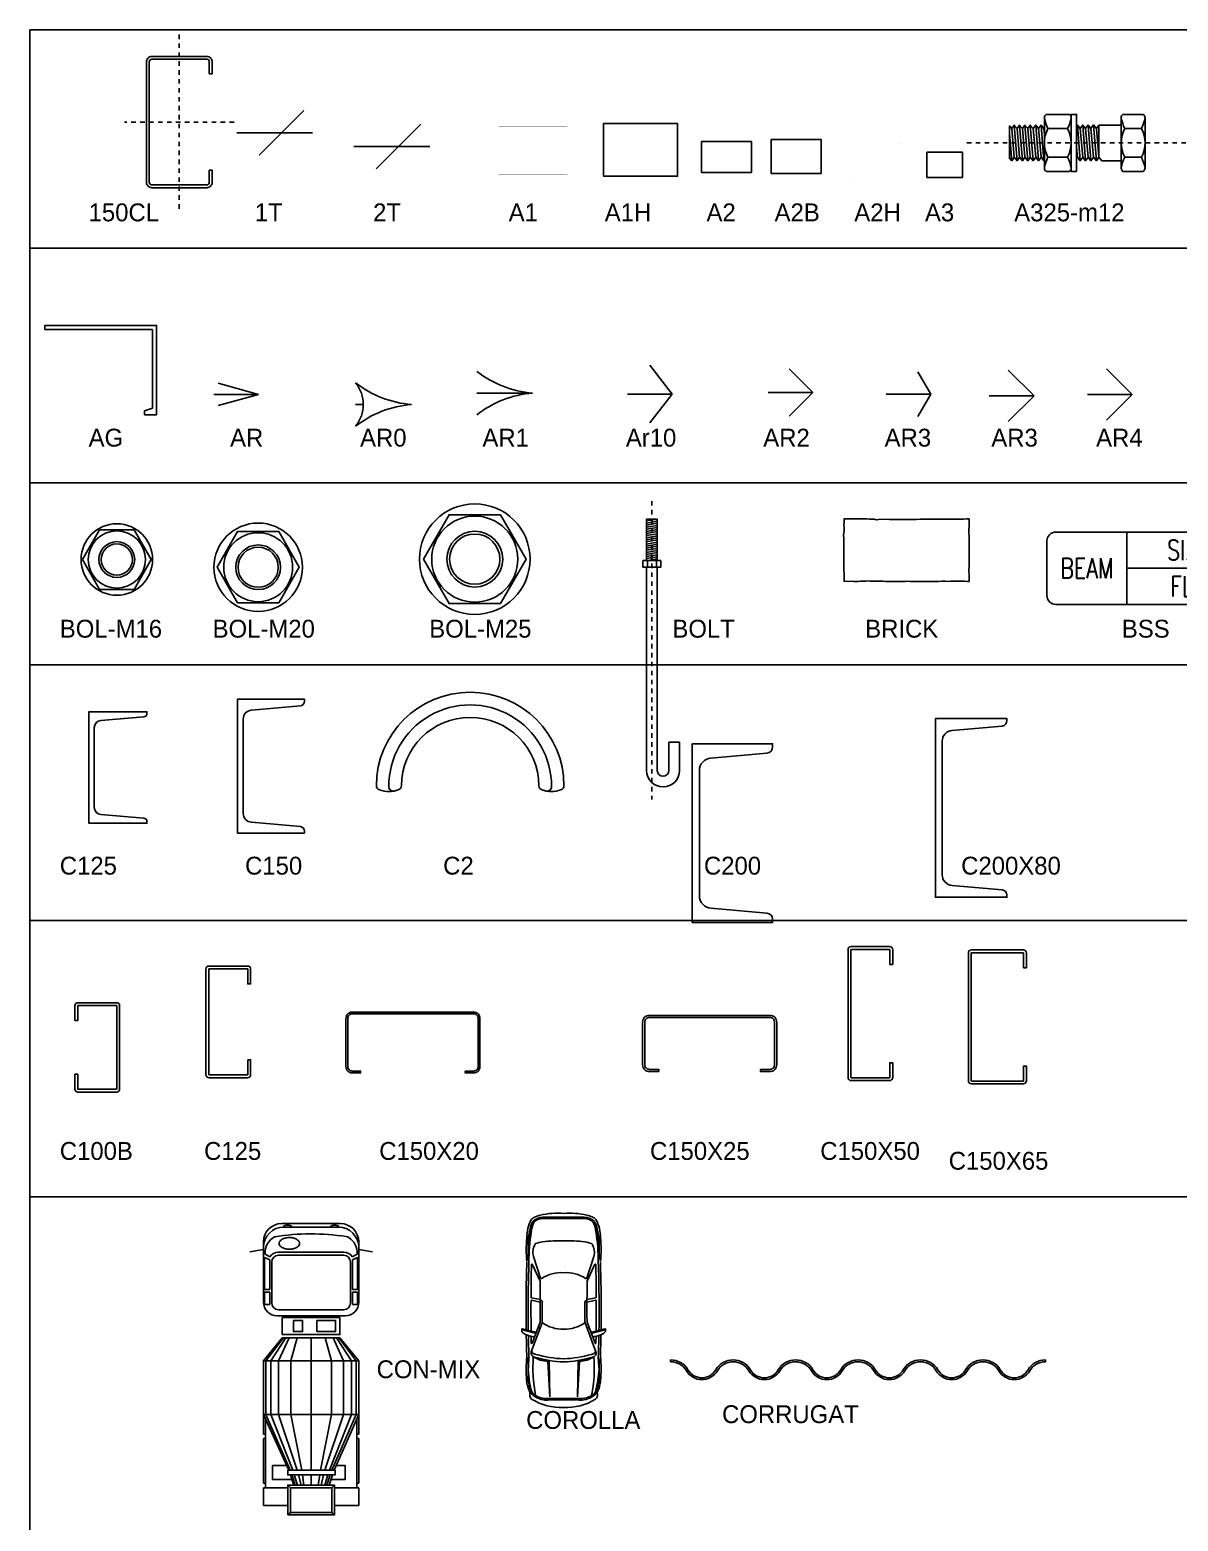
# Model space of a CAD drawing. Header units: inches. Extents: x -2548 to -2391, y 2200 to 2352.
# Drawn here: x -2547.27 to -2521.57, y 2318.46 to 2351.86 of the extents above; entities that cross this region are included whole.
import ezdxf
from ezdxf.enums import TextEntityAlignment as Align

# ---------------------------------------------------------------- set-up
doc = ezdxf.new("R2010")
doc.units = ezdxf.units.IN
doc.header["$MEASUREMENT"] = 0
for name, pattern in [('CENTER2', [1.125, 0.75, -0.125, 0.125, -0.125]), ('GRID5', [0.75, 0.5, -0.1, 0.05, -0.1]), ('GRID7', [0.295, 0.2, -0.04, 0.015, -0.04])]:
    doc.linetypes.add(name, pattern=pattern)
for name, color, linetype in [('4', 4, 'Continuous'), ('BOLT', 7, 'Continuous'), ('Brick', 5, 'Continuous'), ('C-125X65X6X8', 7, 'Continuous'), ('C-150X75X6-5X10', 2, 'Continuous'), ('C-200X80X7-5X11', 7, 'Continuous'), ('C-200X90X9X13', 7, 'Continuous'), ('C-PAC', 8, 'Continuous'), ('CL-125X50X20X3-2', 7, 'Continuous'), ('CL-150X50X20X3-2', 7, 'Continuous'), ('CL-150X63X16-5X2', 7, 'Continuous'), ('CL-150X63X18X2-5', 7, 'Continuous'), ('CL-150X65X20X3-2', 7, 'Continuous'), ('CORRUGAT', 9, 'Continuous'), ('DIM', 8, 'Continuous'), ('GRID', 8, 'CENTER2'), ('GRID1', 254, 'GRID7'), ('P1', 2, 'Continuous'), ('TXT', 2, 'Continuous'), ('VPORTS', 7, 'Continuous')]:
    doc.layers.add(name, color=color, linetype=linetype)
doc.styles.add('Rs75', font='romans.shx', dxfattribs={"width": 0.75})

# ---------------------------------------------------------------- blocks, each defined once
blk = doc.blocks.new('150CL')
at = {"color": 2}
blk.add_lwpolyline([(34.28, 130), (37.5, 130), (37.5, 143.8, 0.4142136), (31.3, 150), (-31.3, 150, 0.4142136), (-37.5, 143.8), (-37.5, 6.2, 0.4142136), (-31.3, 0), (31.3, 0, 0.4142136), (37.5, 6.2), (37.5, 20), (34.28, 20), (34.28, 6.2, -0.4142136), (31.28, 3.2), (-31.3, 3.2, -0.4142136), (-34.3, 6.2), (-34.3, 143.8, -0.4142136), (-31.3, 146.8), (31.28, 146.8, -0.4142136), (34.28, 143.8)], format="xyb", close=True, dxfattribs=at)
at = {"layer": 'GRID1'}
for p, q in [((0, 175), (0, -25)), ((62.5, 75), (-62.5, 75))]:
    blk.add_line(p, q, dxfattribs=at)
blk = doc.blocks.new('1T')
at = {"layer": 'DIM', "color": 4}
blk.add_line((-0.5, -0.5), (0.5, 0.5), dxfattribs=at)
at = {"layer": 'DIM', "linetype": 'ByBlock'}
blk.add_line((0.7, 0), (-1, 0), dxfattribs=at)
blk = doc.blocks.new('2T')
at = {"layer": 'DIM', "color": 4}
blk.add_line((-0.5, -0.5), (0.5, 0.5), dxfattribs=at)
at = {"layer": 'DIM', "linetype": 'ByBlock'}
blk.add_line((0.7, 0), (-1, 0), dxfattribs=at)
blk = doc.blocks.new('A1')
for p, q in [((775, 550), (775, 550)), ((-5, -5), (-5, -5))]:
    blk.add_line(p, q)
at = {"color": 1, "const_width": 1}
blk.add_lwpolyline([(0, 0), (770, 0), (770, 545), (0, 545)], close=True, dxfattribs=at)
blk = doc.blocks.new('A1H')
for p, q in [((832, 592), (832, 592)), ((-3, -3), (-3, -3))]:
    blk.add_line(p, q)
blk.add_lwpolyline([(0, 0), (830, 0), (830, 590), (0, 590)], close=True)
blk = doc.blocks.new('A2')
for p, q in [((561.4, 344.9), (561.4, 344.9)), ((-0.1, -0.1), (-0.1, -0.1))]:
    blk.add_line(p, q)
blk.add_lwpolyline([(0, 0), (0, 344.8), (561.3, 344.8), (561.3, 0)], close=True)
blk = doc.blocks.new('A2B')
for p, q in [((565, 385), (565, 385)), ((-5, -5), (-5, -5))]:
    blk.add_line(p, q)
blk.add_lwpolyline([(0, 0), (0, 380), (560, 380), (560, 0)], close=True)
blk = doc.blocks.new('A2H')
at = {"linetype": 'Continuous'}
for p, q in [((569, 400), (569, 400)), ((-1, -3), (-1, -3)), ((-1, -3), (-1, -3))]:
    blk.add_line(p, q, dxfattribs=at)
at = {"color": 1, "linetype": 'Continuous', "const_width": 0.729, "flags": 128}
blk.add_lwpolyline([(0, 0), (565, 0), (565, 395), (0, 395)], close=True, dxfattribs=at)
blk = doc.blocks.new('A3')
for p, q in [((399.9, 281.9), (399.9, 281.9)), ((-0.1, -0.1), (-0.1, -0.1))]:
    blk.add_line(p, q)
blk.add_lwpolyline([(0, 0), (0, 281.8), (399.8, 281.8), (399.8, 0)], close=True)
blk = doc.blocks.new('A325-M12')
at = {"layer": 'BOLT'}
for p, q in [((-47.9, 8), (-46.63, -8)), ((-45.49, 8), (-44.22, -8)), ((-43.09, 8), (-41.82, -8)), ((-40.69, 8), (-39.42, -8)), ((-38.29, 8), (-37.02, -8)), ((-35.88, 8), (-34.61, -8)), ((-34.4, 6.71), (-34.61, 6.4)), ((-19.61, 8), (-18.34, -8)), ((-17.21, 8), (-15.94, -8)), ((-14.8, 8), (-13.53, -8)), ((-12.4, 8), (-11.13, -8)), ((-10, -6.4), (-10, 8)), ((-50, 4.24), (-49.03, -8)), ((-49.03, 6.4), (-47.9, -6.4)), ((-46.63, 6.4), (-45.49, -6.4)), ((-44.22, 6.4), (-43.09, -6.4)), ((-41.82, 6.4), (-40.69, -6.4)), ((-39.42, 6.4), (-38.29, -6.4)), ((-37.02, 6.4), (-35.88, -6.4)), ((-32.8, 6.4), (-24, 6.4)), ((-25.74, 6.4), (-25.71, 6.44)), ((-18.34, 6.4), (-17.21, -6.4)), ((-15.94, 6.4), (-14.8, -6.4)), ((-13.53, 6.4), (-12.4, -6.4)), ((-11.13, 6.4), (-10, -6.4)), ((1.6, 6.4), (9.07, 6.4)), ((-32.8, -6.4), (-24, -6.4)), ((-20, -2.02), (-19.61, -6.4)), ((1.6, -6.4), (9.07, -6.4))]:
    blk.add_line(p, q, dxfattribs=at)
at = {"layer": 'BOLT', "color": 8, "linetype": 'GRID5'}
blk.add_line((-69.06, 0), (31.3, 0), dxfattribs=at)
at = {"layer": 'BOLT', "color": 9}
for points in [[(-34.4, 3.93), (-34.61, 6.4), (-35.88, 8), (-37.02, 6.4), (-38.29, 8), (-39.42, 6.4), (-40.69, 8), (-41.82, 6.4), (-43.09, 8), (-44.22, 6.4), (-45.49, 8), (-46.63, 6.4), (-47.9, 8), (-49.03, 6.4), (-50, 7.62), (-50, -6.78), (-49.03, -8), (-47.9, -6.4), (-46.63, -8), (-45.49, -6.4), (-44.22, -8), (-43.09, -6.4), (-41.82, -8), (-40.69, -6.4), (-39.42, -8), (-38.29, -6.4), (-37.02, -8), (-35.88, -6.4), (-34.61, -8), (-34.4, -7.69)], [(0, 8), (-10, 8), (-11.1, 6.44), (-12.37, 8.04), (-13.53, 6.4), (-14.8, 8), (-15.94, 6.4), (-17.21, 8), (-18.34, 6.4), (-19.61, 8), (-20, 7.45)], [(-20, -6.95), (-19.61, -6.4), (-18.34, -8), (-17.21, -6.4), (-15.94, -8), (-14.8, -6.4), (-13.53, -8), (-12.4, -6.4), (-11.13, -8), (-10, -6.4), (-8.73, -8), (0, -8)]]:
    blk.add_lwpolyline(points, dxfattribs=at)
for points in [[(-34.4, -11.26), (-34.4, 11.2, -0.244672), (-33.6, 12.8), (-23.2, 12.8, -0.244672), (-22.4, 11.2), (-22.4, -11.26, -0.236068), (-23.2, -12.8), (-33.6, -12.8, -0.236068), (-34.4, -11.26)], [(0.8, -12.8, -0.236068), (0, -11.26), (0, 11.2, -0.244672), (0.8, 12.8), (9.87, 12.8, -0.244672), (10.67, 11.2), (10.67, -11.26, -0.236068), (9.87, -12.8), (0.8, -12.8)]]:
    blk.add_lwpolyline(points, format="xyb", dxfattribs=at)
at = {"layer": 'BOLT'}
for points in [[(-34.4, 11.2, 0.058766), (-32.8, 6.4, 0.24917), (-32.8, -6.4, 0.069498), (-34.4, -11.26)], [(-22.4, 11.2, -0.058766), (-24, 6.4, -0.24917), (-24, -6.4, -0.069498), (-22.4, -11.26)], [(0, 11.2, 0.058766), (1.6, 6.4, 0.24917), (1.6, -6.4, 0.069498), (0, -11.26)], [(10.67, 11.2, -0.058766), (9.07, 6.4, -0.24917), (9.07, -6.4, -0.069498), (10.67, -11.26)]]:
    blk.add_lwpolyline(points, format="xyb", dxfattribs=at)
at = {"layer": 'BOLT', "color": 9}
blk.add_lwpolyline([(-20, -12.8), (-20, 12.8), (-22.4, 12.8), (-22.4, -12.8)], close=True, dxfattribs=at)
blk = doc.blocks.new('AG')
blk.add_lwpolyline([(-9, -9), (-250, -9), (-250, 0), (0, 0), (0, -200), (-27, -200), (-27, -191), (-9, -185)], close=True)
blk = doc.blocks.new('AR')
at = {"layer": 'DIM'}
blk.add_line((0, 0), (-1, 0), dxfattribs=at)
at = {"layer": 'DIM', "color": 4}
for q in [(-0.9, 0.25), (-0.9, -0.25)]:
    blk.add_line((0, 0), q, dxfattribs=at)
blk = doc.blocks.new('AR0')
at = {"color": 8}
blk.add_line((-1.25, 0), (-1.078, 0), dxfattribs=at)
at = {"color": 4}
for centre, radius, start, end in [((0.184, 2.321), 2.328, 231.9984, 265.4783), ((-1.852, 0), 0.774, 321.075, 38.925), ((0.184, -2.321), 2.328, 94.5217, 128.0016)]:
    blk.add_arc(centre, radius, start, end, dxfattribs=at)
blk = doc.blocks.new('AR00')
at = {"color": 8}
blk.add_line((-1.25, 0), (0, 0), dxfattribs=at)
at = {"color": 4}
for centre, start, end in [((0.184, 2.321), 231.9984, 265.4783), ((0.184, -2.321), 94.5217, 128.0016)]:
    blk.add_arc(centre, 2.328, start, end, dxfattribs=at)
blk = doc.blocks.new('AR10')
at = {"layer": 'DIM', "color": 4}
for q in [(-0.495, 0.645), (-0.495, -0.645)]:
    blk.add_line((0, 0), q, dxfattribs=at)
at = {"layer": 'DIM'}
blk.add_line((0, 0), (-1, 0), dxfattribs=at)
blk = doc.blocks.new('AR2')
at = {"layer": 'DIM', "color": 2}
for q in [(-0.53, 0.53), (-0.53, -0.53)]:
    blk.add_line((0, 0), q, dxfattribs=at)
at = {"layer": 'DIM'}
blk.add_line((0, 0), (-1, 0), dxfattribs=at)
blk = doc.blocks.new('AR3')
at = {"layer": 'DIM', "color": 2}
for q in [(-0.289, 0.5), (-0.289, -0.5)]:
    blk.add_line((0, 0), q, dxfattribs=at)
at = {"layer": 'DIM'}
blk.add_line((0, 0), (-1, 0), dxfattribs=at)
blk = doc.blocks.new('AR4')
at = {"layer": 'DIM', "color": 4}
for q in [(-0.575, 0.575), (-0.575, -0.575)]:
    blk.add_line((0, 0), q, dxfattribs=at)
at = {"layer": 'DIM'}
blk.add_line((0, 0), (-1, 0), dxfattribs=at)
blk = doc.blocks.new('BOL-M16')
at = {"layer": 'BOLT'}
blk.add_lwpolyline([(-7.71, 13.35), (-15.42, 0), (-7.71, -13.35), (7.71, -13.35), (15.42, 0), (7.71, 13.35)], close=True, dxfattribs=at)
at = {"layer": 'BOLT', "color": 7}
blk.add_circle((0, 0), 16, dxfattribs=at)
at = {"layer": 'BOLT', "color": 9}
for radius in [12.85, 7]:
    blk.add_circle((0, 0), radius, dxfattribs=at)
at = {"layer": 'BOLT'}
blk.add_circle((0, 0), 8, dxfattribs=at)
blk = doc.blocks.new('BOL-M20')
at = {"layer": 'BOLT'}
blk.add_lwpolyline([(9.19, -15.93), (18.39, 0), (9.19, 15.93), (-9.19, 15.93), (-18.39, 0), (-9.19, -15.93)], close=True, dxfattribs=at)
at = {"layer": 'BOLT', "color": 7}
blk.add_circle((0, 0), 19.8, dxfattribs=at)
at = {"layer": 'BOLT', "color": 9}
for radius in [15.43, 9]:
    blk.add_circle((0, 0), radius, dxfattribs=at)
at = {"layer": 'BOLT'}
blk.add_circle((0, 0), 10, dxfattribs=at)
blk = doc.blocks.new('BOL-M25')
at = {"layer": 'BOLT'}
blk.add_lwpolyline([(11.49, -19.91), (22.99, 0), (11.49, 19.91), (-11.49, 19.91), (-22.99, 0), (-11.49, -19.91)], close=True, dxfattribs=at)
at = {"layer": 'BOLT', "color": 7}
blk.add_circle((0, 0), 24.75, dxfattribs=at)
at = {"layer": 'BOLT', "color": 9}
for radius in [19.28, 11.25]:
    blk.add_circle((0, 0), radius, dxfattribs=at)
at = {"layer": 'BOLT'}
blk.add_circle((0, 0), 12.5, dxfattribs=at)
blk = doc.blocks.new('*X46')
at = {"color": 0}
for p, q in [((2691.6, 55793.8), (2715.6, 55798)), ((2691.6, 55789.1), (2715.6, 55793.3)), ((2691.6, 55784.4), (2715.6, 55788.6)), ((2691.6, 55779.7), (2715.6, 55783.9)), ((2691.6, 55775), (2715.6, 55779.2)), ((2691.6, 55770.3), (2715.6, 55774.5)), ((2691.6, 55765.6), (2715.6, 55769.8)), ((2691.6, 55760.9), (2715.6, 55765.2)), ((2691.6, 55756.2), (2715.6, 55760.5)), ((2691.6, 55751.5), (2715.6, 55755.8)), ((2691.6, 55746.8), (2715.6, 55751.1)), ((2691.6, 55742.1), (2715.6, 55746.4)), ((2691.6, 55737.4), (2715.6, 55741.7)), ((2691.6, 55732.7), (2715.6, 55737)), ((2691.6, 55728), (2715.6, 55732.3)), ((2691.6, 55723.4), (2715.6, 55727.6)), ((2691.6, 55718.7), (2715.6, 55722.9)), ((2691.6, 55714), (2715.6, 55718.2)), ((2694.4, 55709.8), (2715.6, 55713.5))]:
    blk.add_line(p, q, dxfattribs=at)
blk = doc.blocks.new('BOLT')
at = {"layer": 'GRID'}
blk.add_lwpolyline([(0, 148.2), (0, -519.8)], dxfattribs=at)
at = {"layer": 'P1'}
for p, q in [((-12, 108), (12, 108)), ((-12, 108), (-12, 15)), ((-12, 103.7), (12, 107.9)), ((12, 108), (12, 15)), ((-20.2, 15), (20.2, 15)), ((-20.2, 15), (-20.2, 0)), ((-20.2, 0), (20.2, 0)), ((-12, 0), (-12, -455)), ((-10.1, 15), (-10.1, 0)), ((10.1, 15), (10.1, 0)), ((20.2, 15), (20.2, 0))]:
    blk.add_line(p, q, dxfattribs=at)
blk.add_lwpolyline([(12, 0), (12, -455)], dxfattribs=at)
blk.add_lwpolyline([(12, -455, 1), (38, -455), (38, -392), (62, -392), (62, -455, -1), (-12, -455)], format="xyb", dxfattribs=at)
blk.add_blockref('*X46', (-2703.6, -55694.8), dxfattribs=at)
blk = doc.blocks.new('brick')
at = {"layer": 'Brick'}
blk.add_lwpolyline([(140, 70), (136.9, 69.9), (134.2, 69.8), (131.6, 69.8), (119.4, 69.5), (114.6, 69.6), (110.6, 69.8), (104.9, 69.5), (101.5, 69.6), (97.4, 69.5), (93.8, 69.5), (90.1, 69.5), (85.6, 69.5), (81.2, 69.3), (77.1, 69.3), (73.2, 69.3), (63.7, 69.3), (56, 69.2), (50.7, 69.2), (40.6, 69.5), (36.4, 69.1), (33.8, 69.5), (31.2, 69.6), (28.5, 69.8), (25.3, 69.9), (15.6, 69.9), (12.3, 70), (7.4, 70.2), (4.4, 69.9), (1.9, 69.9), (0, 70), (0.1, 66), (-0.3, 63.2), (0, 60.5), (0, 57), (-0.3, 54.3), (-0.6, 51.6), (-0.3, 48.5), (-0.4, 43.1), (-0.3, 40.2), (-0.2, 37.6), (-0.2, 32.1), (-0.3, 27.9), (-0.2, 25.1), (-0.1, 22.3), (-0.2, 19.6), (-0.2, 16.9), (-0.1, 11.8), (0.1, 8.4), (0.1, 5.5), (0.1, 3), (0, 0.4), (0, 0), (2.7, 0.1), (5.3, -0.2), (7.9, 0.1), (10.5, 0), (13.3, -0.3), (15.9, -0.2), (18.5, 0.1), (21.2, 0.2), (23.9, 0.4), (26.5, 0.5), (29.1, 0.4), (31.7, 0.2), (34.8, 0.1), (38.6, 0.2), (41.3, 0.2), (43.9, 0.1), (46.5, -0.2), (57.1, -0.2), (59.9, 0), (68.3, 0), (71, 0.1), (73.8, -0.2), (76.4, -0.3), (79.1, 0), (84.5, 0), (87.3, -0.2), (98.6, -0.2), (101.2, -0.3), (105.8, -0.3), (109.5, 0.1), (113.3, 0.1), (116.4, 0), (119, 0.1), (127.2, 0.1), (129.9, 0.2), (132.5, 0.2), (135.2, 0.2), (137.8, 0), (140, 0), (140.1, 2.7), (139.9, 5.3), (139.9, 7.9), (139.6, 10.6), (139.6, 13.2), (139.9, 15.8), (139.9, 29.5), (140, 32.1), (140, 45.1), (139.9, 47.9), (139.9, 50.6), (139.6, 53.3), (139.9, 66.4), (140, 69)], close=True, dxfattribs=at)
blk = doc.blocks.new('BSS')
at = {"color": 1}
for p, q in [((0, -2.7), (0, 2.7)), ((0, 0), (9.23, 0))]:
    blk.add_line(p, q, dxfattribs=at)
blk.add_lwpolyline([(-5.97, -2.03, 0.414214), (-5.3, -2.7), (8.55, -2.7, 0.414214), (9.23, -2.03), (9.23, 2.03, 0.414214), (8.55, 2.7), (-5.3, 2.7, 0.414214), (-5.97, 2.03)], format="xyb", close=True, dxfattribs=at)
at = {"color": 2, "style": 'Rs75', "width": 0.75}
for tag, p in [('200X500', (4.61, 1.35)), ('FL+100', (4.61, -1.35))]:
    blk.add_attdef(tag, text='', height=1.5, dxfattribs=at).set_placement(p, align=Align.MIDDLE)
at = {"color": 4, "style": 'Rs75', "width": 0.75}
blk.add_attdef('BSS', text='', height=1.5, dxfattribs=at).set_placement((-2.99, 0), align=Align.MIDDLE)
blk = doc.blocks.new('C125')
at = {"layer": 'C-125X65X6X8'}
blk.add_lwpolyline([(46, -60.7, 0.388879), (42.3, -56.8), (-5.7, -52.6, -0.388879), (-13, -44.6), (-13, 44.6, -0.388879), (-5.7, 52.6), (42.3, 56.8, 0.388879), (46, 60.7), (46, 62.5), (-19, 62.5), (-19, -62.5), (46, -62.5)], format="xyb", close=True, dxfattribs=at)
blk = doc.blocks.new('C150')
at = {"layer": 'C-150X75X6-5X10'}
blk.add_lwpolyline([(47.6, -67.6, -0.388879), (52.2, -72.6), (52.2, -75), (-22.8, -75), (-22.8, 75), (52.2, 75), (52.2, 72.6, -0.388879), (47.6, 67.6), (-7.2, 62.8, 0.388879), (-16.3, 52.8), (-16.3, -52.8, 0.388879), (-7.2, -62.8)], format="xyb", close=True, dxfattribs=at)
blk = doc.blocks.new('C2')
at = {"layer": 'C-PAC'}
blk.add_lwpolyline([(77, 0.4, 0.324128), (80.5, -4.3, 0.157944), (101.6, -4.3, 0.326002), (105, 0.5, 0.995226), (-105, 0.5, 0.326002), (-101.6, -4.3, 0.157944), (-80.5, -4.3, 0.324128), (-77, 0.4)], format="xyb", dxfattribs=at)
at = {"layer": 'C-PAC', "color": 4}
blk.add_lwpolyline([(77, 0.4, 0.324128), (80.5, -4.3, 0.035303), (85.2, -5.5, 0.463165), (91, -0.6, 1.006241), (-91, -0.6, 0.463165), (-85.2, -5.5, 0.035303), (-80.5, -4.3, 0.324128), (-77, 0.4, -0.994559)], format="xyb", close=True, dxfattribs=at)
blk = doc.blocks.new('C200')
at = {"layer": 'C-200X90X9X13'}
blk.add_lwpolyline([(-19.4, 70.1), (-19.4, -70.1, 0.388879), (-6.6, -84), (56.2, -89.5, -0.388879), (62.6, -96.5), (62.6, -100), (-27.4, -100), (-27.4, 100), (62.6, 100), (62.6, 96.5, -0.388879), (56.2, 89.5), (-6.6, 84, 0.388879)], format="xyb", close=True, dxfattribs=at)
blk = doc.blocks.new('C200X80')
at = {"layer": 'C-200X80X7-5X11'}
blk.add_lwpolyline([(7.5, 174.8, -0.388879), (18.5, 186.8), (74.5, 191.7, 0.388879), (80, 197.7), (80, 200), (0, 200), (0, 0), (80, 0), (80, 2.3, 0.388879), (74.5, 8.3), (18.5, 13.2, -0.388879), (7.5, 25.2)], format="xyb", close=True, dxfattribs=at)
blk = doc.blocks.new('CL100B')
at = {"color": 1}
blk.add_lwpolyline([(-46.8, 16.8), (-43.6, 16.8), (-43.6, 0), (0, 0), (0, 93.6), (-43.6, 93.6), (-43.6, 76.8), (-46.8, 76.8), (-46.8, 93.6, -0.414214), (-43.6, 96.8), (0, 96.8, -0.414214), (3.2, 93.6), (3.2, 0, -0.414214), (0, -3.2), (-43.6, -3.2, -0.414214), (-46.8, 0)], format="xyb", close=True, dxfattribs=at)
blk = doc.blocks.new('CL125')
at = {"layer": 'CL-125X50X20X3-2'}
blk.add_lwpolyline([(46.8, -105), (46.8, -121.5, -0.414214), (46.5, -121.8), (3.5, -121.8, -0.414214), (3.2, -121.5), (3.2, -3.5, -0.414214), (3.5, -3.2), (46.5, -3.2, -0.414214), (46.8, -3.5), (46.8, -20), (50, -20), (50, -3.5, 0.414214), (46.5, 0), (3.5, 0, 0.414214), (0, -3.5), (0, -121.5, 0.414214), (3.5, -125), (46.5, -125, 0.414214), (50, -121.5), (50, -105)], format="xyb", close=True, dxfattribs=at)
blk = doc.blocks.new('CL150X20')
at = {"layer": 'CL-150X63X16-5X2'}
blk.add_lwpolyline([(-16.5, -66), (-16.5, -68), (-7, -68, 0.414214), (0, -61), (0, -7, 0.414214), (-7, 0), (-143, 0, 0.414214), (-150, -7), (-150, -61, 0.414214), (-143, -68), (-133.5, -68), (-133.5, -66), (-143, -66, -0.414214), (-148, -61), (-148, -7, -0.414214), (-143, -2), (-7, -2, -0.414214), (-2, -7), (-2, -61, -0.414214), (-7, -66)], format="xyb", close=True, dxfattribs=at)
blk = doc.blocks.new('CL150X25')
at = {"layer": 'CL-150X63X18X2-5'}
blk.add_lwpolyline([(-132, -63), (-142.5, -63, -0.414214), (-150, -55.5), (-150, -7.5, -0.414214), (-142.5, 0), (-7.5, 0, -0.414214), (0, -7.5), (0, -55.5, -0.414214), (-7.5, -63), (-18, -63), (-18, -60.5), (-7.5, -60.5, 0.414214), (-2.5, -55.5), (-2.5, -7.5, 0.414214), (-7.5, -2.5), (-142.5, -2.5, 0.414214), (-147.5, -7.5), (-147.5, -55.5, 0.414214), (-142.5, -60.5), (-132, -60.5)], format="xyb", close=True, dxfattribs=at)
blk = doc.blocks.new('CL150X50')
at = {"layer": 'CL-150X50X20X3-2'}
blk.add_lwpolyline([(46.48, -3.2, -0.4142136), (46.78, -3.5), (46.78, -20), (50, -20), (50, -3.5, 0.4142136), (46.5, 0), (3.5, 0, 0.4142136), (0, -3.5), (0, -146.5, 0.4142136), (3.5, -150), (46.5, -150, 0.4142136), (50, -146.5), (50, -130), (46.78, -130), (46.78, -146.5, -0.4142136), (46.48, -146.8), (3.5, -146.8, -0.4142136), (3.2, -146.5), (3.2, -3.5, -0.4142136), (3.5, -3.2)], format="xyb", close=True, dxfattribs=at)
blk = doc.blocks.new('CL150X65')
at = {"layer": 'CL-150X65X20X3-2'}
blk.add_lwpolyline([(61.48, -3.2, -0.4142136), (61.78, -3.5), (61.78, -20), (65, -20), (65, -3.5, 0.4142136), (61.5, 0), (3.5, 0, 0.4142136), (0, -3.5), (0, -146.5, 0.4142136), (3.5, -150), (61.5, -150, 0.4142136), (65, -146.5), (65, -130), (61.78, -130), (61.78, -146.5, -0.4142136), (61.48, -146.8), (3.5, -146.8, -0.4142136), (3.2, -146.5), (3.2, -3.5, -0.4142136), (3.5, -3.2)], format="xyb", close=True, dxfattribs=at)
blk = doc.blocks.new('CON-MIX')
at = {"color": 8}
for p, q in [((-660, 0), (660, 0)), ((-610, -76), (610, -76)), ((-1067, -577), (-1373, -630)), ((-1067, -406), (-1067, -1759)), ((734, -641), (-734, -641)), ((1067, -406), (1067, -1759)), ((1067, -577), (1373, -630)), ((-1042, -756), (-925, -811)), ((-1042, -1473), (-1042, -756)), ((-921, -747), (-1028, -683)), ((-925, -811), (-925, -1473)), ((-882, -861), (-882, -1775)), ((-730, -709), (730, -709)), ((882, -861), (882, -1775)), ((921, -747), (1028, -683)), ((1042, -756), (925, -811)), ((925, -811), (925, -1473)), ((1042, -1473), (1042, -756)), ((-925, -1473), (-1042, -1473)), ((-1042, -1531), (-925, -1531)), ((-1042, -1808), (-1042, -1531)), ((-925, -1531), (-925, -1808)), ((925, -1473), (1042, -1473)), ((1042, -1531), (925, -1531)), ((925, -1531), (925, -1808)), ((1042, -1808), (1042, -1531)), ((-925, -1808), (-1042, -1808)), ((-730, -1928), (730, -1928)), ((925, -1808), (1042, -1808)), ((-762, -2064), (762, -2064)), ((-646, -2557), (-1067, -3075)), ((-621, -2557), (-1011, -3075)), ((-566, -2557), (-902, -3075)), ((-492, -2557), (-727, -3075)), ((-646, -2557), (646, -2557)), ((-312, -2557), (-455, -3075)), ((0, -2557), (0, -5517)), ((312, -2557), (455, -3075)), ((492, -2557), (727, -3075)), ((566, -2557), (902, -3075)), ((621, -2557), (1011, -3075)), ((646, -2557), (1067, -3075)), ((-1067, -3075), (1067, -3075)), ((-1067, -3075), (-1067, -4274)), ((-1011, -3075), (-1011, -4274)), ((-902, -3075), (-902, -4274)), ((-727, -3075), (-727, -4274)), ((-455, -3075), (-455, -4274)), ((455, -3075), (455, -4274)), ((727, -3075), (727, -4274)), ((902, -3075), (902, -4274)), ((1011, -3075), (1011, -4274)), ((1067, -3075), (1067, -4274)), ((-1067, -4274), (1067, -4274)), ((-1067, -4274), (-500, -5517)), ((-1067, -4274), (-1067, -4711)), ((-1011, -4274), (-466, -5517)), ((-902, -4274), (-408, -5517)), ((-727, -4274), (-309, -5517)), ((-455, -4274), (-210, -5517)), ((455, -4274), (210, -5517)), ((727, -4274), (309, -5517)), ((902, -4274), (408, -5517)), ((1011, -4274), (466, -5517)), ((515, -5517), (1067, -4274)), ((1067, -4274), (1067, -4711)), ((-1021, -4402), (-1021, -5919)), ((1021, -4378), (1021, -5919)), ((-1067, -4711), (-1021, -4711)), ((-1067, -4811), (-1067, -5811)), ((-1021, -4811), (-1067, -4811)), ((1021, -4711), (1067, -4711)), ((1021, -4811), (1067, -4811)), ((1067, -4811), (1067, -5811)), ((-463, -5626), (-385, -5854)), ((-430, -5626), (-355, -5854)), ((-376, -5626), (-308, -5854)), ((-281, -5626), (-224, -5854)), ((-194, -5626), (-160, -5854)), ((0, -5626), (0, -5854)), ((194, -5626), (160, -5854)), ((281, -5626), (224, -5854)), ((376, -5626), (308, -5854)), ((430, -5626), (355, -5854)), ((403, -5854), (479, -5626)), ((-1021, -5811), (-1067, -5811)), ((-521, -5919), (-1067, -5919)), ((-1067, -5919), (-1067, -6312)), ((-461, -5914), (-521, -5854)), ((461, -5914), (521, -5854)), ((521, -5919), (1067, -5919)), ((1021, -5811), (1067, -5811)), ((1067, -5919), (1067, -6312)), ((-521, -6312), (-1067, -6312)), ((521, -6312), (1067, -6312)), ((-521, -6523), (-461, -6465)), ((461, -6465), (521, -6523))]:
    blk.add_line(p, q, dxfattribs=at)
blk.add_lwpolyline([(-257, -442, 0.15854), (-272, -397, 0.106465), (-324, -350, 0.07162), (-402, -319, 0.071565), (-486, -312, 0.057969), (-578, -322, 0.07162), (-648, -350, 0.106465), (-701, -397, 0.15854), (-716, -442, 0.15854), (-701, -488, 0.106465), (-648, -535, 0.07162), (-578, -562, 0.057969), (-486, -573, 0.057969), (-394, -562, 0.07162), (-324, -535, 0.106465), (-272, -488, 0.15854)], format="xyb", close=True, dxfattribs=at)
for points in [[(-646, -2484), (-646, -2104), (646, -2104), (646, -2484)], [(-396, -2171), (-396, -2419), (-192, -2419), (-192, -2171)], [(130, -2171), (130, -2419), (546, -2419), (546, -2171)], [(-521, -6523), (-521, -5854), (521, -5854), (521, -6523)], [(-461, -6465), (-461, -5914), (461, -5914), (461, -6465)]]:
    blk.add_lwpolyline(points, close=True, dxfattribs=at)
for points in [[(-534, -5417), (-864, -5417)], [(-864, -5417), (-864, -5726), (-429, -5726)], [(446, -5726), (765, -5726), (765, -5417), (549, -5417)]]:
    blk.add_lwpolyline(points, dxfattribs=at)
for centre, radius, start, end in [((-660, -406), 406, 90, 180), ((660, -406), 406, 0, 90), ((-610, -533), 457, 90, 180), ((-628, -650), 402, 117.6368, 184.7722), ((-763, -440), 152, 98.5774, 122.7904), ((0, -5497), 5267, 81.4226, 98.8918), ((-525, -184), 153, 44.8438, 135.5129), ((525, -184), 153, 44.4871, 135.1562), ((610, -533), 457, 0, 90), ((763, -440), 152, 57.2096, 81.4226), ((628, -650), 402, 355.2278, 57.2096), ((-730, -861), 223, 90, 149.2925), ((730, -861), 223, 30.7075, 90), ((-730, -861), 152, 90, 180), ((730, -861), 152, 0, 90), ((-762, -1759), 305, 180, 270), ((-730, -1775), 152, 180, 270), ((730, -1775), 152, 270, 0), ((762, -1759), 305, 270, 0)]:
    blk.add_arc(centre, radius, start, end, dxfattribs=at)
at = {"layer": 'TXT', "color": 8}
blk.add_lwpolyline([(-523, -5517), (-523, -5626), (536, -5626), (536, -5517)], close=True, dxfattribs=at)
blk = doc.blocks.new('COROLLA')
for p, q in [((-0.737, 1.702), (-0.794, 1.457)), ((-0.72, 1.679), (-0.758, 1.509)), ((-0.394, 1.923), (-0.23, 1.923)), ((-0.394, 1.892), (0.005, 1.892)), ((-0.23, 1.923), (0.005, 1.923)), ((0.236, 1.923), (0.001, 1.923)), ((0.4, 1.892), (0.001, 1.892)), ((0.4, 1.923), (0.236, 1.923)), ((0.726, 1.679), (0.764, 1.509)), ((0.743, 1.702), (0.8, 1.457)), ((-0.758, 1.509), (-0.792, 1.223)), ((0.764, 1.509), (0.798, 1.223)), ((-0.675, 1.043), (-0.516, 0.562)), ((0.68, 1.043), (0.522, 0.562)), ((-0.699, 0.872), (-0.524, 0.488)), ((0.705, 0.872), (0.53, 0.488)), ((-0.719, 0.122), (-0.52, 0.079)), ((-0.715, 0.066), (-0.519, 0.024)), ((0.721, 0.066), (0.525, 0.024)), ((0.725, 0.122), (0.526, 0.079)), ((-0.635, -0.675), (-0.936, -0.596)), ((-0.626, -0.651), (-0.918, -0.574)), ((-0.481, -0.44), (-0.72, -1.092)), ((-0.525, -0.427), (-0.701, -0.9)), ((0.487, -0.44), (0.726, -1.092)), ((0.531, -0.427), (0.707, -0.9)), ((0.632, -0.651), (0.924, -0.574)), ((0.641, -0.675), (0.942, -0.596)), ((-0.773, -1.201), (-0.784, -1.427)), ((-0.705, -1.085), (-0.72, -1.092)), ((-0.647, -1.212), (-0.333, -1.283)), ((-0.352, -1.306), (-0.333, -1.283)), ((-0.305, -2.101), (-0.352, -1.306)), ((-0.305, -2.101), (-0.321, -1.298)), ((0.311, -2.101), (0.327, -1.298)), ((0.311, -2.101), (0.358, -1.306)), ((0.653, -1.212), (0.339, -1.283)), ((0.358, -1.306), (0.339, -1.283)), ((0.711, -1.085), (0.726, -1.092)), ((0.779, -1.201), (0.79, -1.427)), ((-0.784, -1.427), (-0.792, -1.492)), ((-0.758, -1.778), (-0.792, -1.492)), ((0.764, -1.778), (0.798, -1.492)), ((0.79, -1.427), (0.798, -1.492)), ((-0.737, -1.971), (-0.794, -1.725)), ((-0.72, -1.948), (-0.758, -1.778)), ((0.726, -1.948), (0.764, -1.778)), ((0.743, -1.971), (0.8, -1.725)), ((-0.288, -2.136), (0.005, -2.136)), ((-0.288, -2.166), (0.005, -2.166)), ((0.294, -2.136), (0.001, -2.136)), ((0.294, -2.166), (0.001, -2.166))]:
    blk.add_line(p, q)
for centre, radius, start, end in [((-0.139, 0.201), 1.812, 85.4562, 102.1508), ((0.144, 0.201), 1.812, 77.8492, 94.5438), ((-0.027, 1.485), 0.794, 150.885, 181.5938), ((-0.495, 1.67), 0.244, 126.7845, 172.4227), ((-0.479, 1.645), 0.244, 126.7845, 172.4227), ((-0.575, 1.751), 0.189, 108.2776, 140.3954), ((-0.205, 1.567), 0.516, 152.421, 176.943), ((-0.44, 1.558), 0.367, 82.9122, 123.2147), ((0.112, 0.11), 1.967, 108.7355, 112.2772), ((-0.442, 1.563), 0.332, 81.7274, 123.3822), ((0.446, 1.558), 0.367, 56.7853, 97.0878), ((0.448, 1.563), 0.332, 56.6178, 98.2726), ((-0.106, 0.11), 1.967, 67.7228, 71.2645), ((0.484, 1.645), 0.244, 7.5773, 53.2155), ((0.581, 1.751), 0.189, 39.6046, 71.7224), ((0.501, 1.67), 0.244, 7.5773, 53.2155), ((0.21, 1.567), 0.516, 3.057, 27.579), ((0.032, 1.485), 0.794, 358.4062, 29.115), ((2.771, 1.105), 3.609, 174.3048, 178.5217), ((-2.076, 1.37), 1.285, 358.7731, 3.8491), ((-2.078, 1.27), 1.288, 357.8038, 3.2475), ((3.334, 0.938), 4.107, 170.7214, 180.2662), ((-0.353, 0.658), 0.727, 99.3084, 111.9669), ((-0.054, -2.725), 4.122, 89.1838, 95.7991), ((0.06, -2.725), 4.122, 84.2009, 90.8162), ((0.358, 0.658), 0.727, 68.0331, 80.6916), ((-3.329, 0.938), 4.107, 359.7338, 9.2786), ((2.083, 1.27), 1.288, 176.7525, 182.1962), ((2.082, 1.37), 1.285, 176.1509, 181.2269), ((-2.765, 1.105), 3.609, 1.4783, 5.6952), ((2.771, 1.291), 3.609, 181.4783, 185.6952), ((-2.191, 1.221), 1.4, 348.1151, 354.1316), ((-1.964, 1.209), 1.174, 353.5863, 0.5549), ((-0.311, 1.134), 0.375, 149.8477, 194.0766), ((-0.617, 1.314), 0.0204, 113.5781, 154.8281), ((0.622, 1.314), 0.0204, 25.1719, 66.4219), ((0.317, 1.134), 0.375, 345.9234, 30.1523), ((1.97, 1.209), 1.174, 179.4451, 186.4137), ((2.196, 1.221), 1.4, 185.8684, 191.8849), ((-2.765, 1.291), 3.609, 354.3048, 358.5217), ((29.792, -0.141), 30.631, 178.0169, 180.8504), ((29.84, -0.141), 30.631, 178.0169, 180.8735), ((55.862, -0.239), 56.59, 178.8805, 179.6241), ((-0.707, 0.866), 0.01, 38.8421, 178.3416), ((-0.056, -0.087), 0.77, 85.633, 123.9839), ((0.062, -0.087), 0.77, 56.0161, 94.367), ((0.713, 0.866), 0.01, 1.6584, 141.1579), ((-55.856, -0.239), 56.59, 0.3759, 1.1195), ((-29.834, -0.141), 30.631, 359.1265, 1.9831), ((-29.787, -0.141), 30.631, 359.1496, 1.9831), ((-40.405, -0.175), 39.886, 0.3924, 0.9526), ((-0.497, 0.568), 0.02, 198.196, 303.9839), ((0.503, 0.568), 0.02, 236.0161, 341.804), ((40.411, -0.175), 39.886, 179.0474, 179.6076), ((30.934, -0.145), 31.662, 179.6361, 180.8691), ((-0.717, 0.132), 0.01, 179.489, 257.9278), ((-0.717, 0.056), 0.01, 77.9278, 179.63), ((-25.771, -0.127), 25.252, 359.4142, 0.5079), ((-0.54, 0.016), 0.0669, 356.9163, 71.9956), ((-25.726, -0.127), 25.252, 359.3303, 0.3163), ((0.546, 0.016), 0.0669, 108.0044, 183.0837), ((25.731, -0.127), 25.252, 179.6837, 180.6697), ((25.777, -0.127), 25.252, 179.4921, 180.5858), ((0.723, 0.056), 0.01, 0.37, 102.0722), ((0.723, 0.132), 0.01, 282.0722, 0.511), ((-30.928, -0.145), 31.662, 359.1309, 0.3639), ((-0.849, -0.603), 0.0872, 160.2222, 213.9002), ((-0.926, -0.606), 0.0326, 76.3283, 99.5766), ((-0.695, -0.39), 0.346, 229.1024, 258.4554), ((-0.528, -0.511), 0.0478, 216.2775, 274.6981), ((-0.72, -0.383), 0.2, 347.4646, 359.4142), ((-0.633, -0.376), 0.165, 337.2657, 342.4436), ((-0.012, 0.228), 0.812, 234.8784, 271.0781), ((-0.485, -0.422), 0.01, 339.8547, 359.3303), ((0.018, 0.228), 0.812, 268.9219, 305.1216), ((0.491, -0.422), 0.01, 180.6697, 200.1453), ((0.639, -0.376), 0.165, 197.5564, 202.7343), ((0.726, -0.383), 0.2, 180.5858, 192.5354), ((0.534, -0.511), 0.0478, 265.3019, 323.7225), ((0.701, -0.39), 0.346, 281.5446, 310.8976), ((0.932, -0.606), 0.0326, 80.4234, 103.6717), ((0.855, -0.603), 0.0872, 326.0998, 19.7778), ((29.792, -0.141), 30.631, 181.0594, 181.9831), ((29.84, -0.141), 30.631, 181.0906, 181.9831), ((-0.637, -0.392), 0.361, 249.3487, 265.6072), ((68.268, 0.137), 68.996, 180.72997, 180.85763), ((-0.71, -0.896), 0.01, 181.2872, 336.5779), ((0.643, -0.392), 0.361, 274.3928, 290.6513), ((0.716, -0.896), 0.01, 203.4221, 358.7128), ((-68.262, 0.137), 68.996, 359.14237, 359.27003), ((-29.834, -0.141), 30.631, 358.0169, 358.9094), ((-29.787, -0.141), 30.631, 358.0169, 358.9406), ((2.771, -1.559), 3.609, 174.3048, 178.5217), ((-2.191, -1.49), 1.4, 5.8684, 11.8849), ((-0.625, -1.117), 0.0986, 165.7428, 256.7119), ((-0.619, -1.056), 0.0905, 198.3031, 269.3914), ((2.526, -1.449), 3.211, 175.5722, 191.0624), ((-0.305, -0.613), 0.695, 237.8413, 266.1162), ((-0.626, -1.116), 0.0988, 257.8241, 260.142), ((-0.617, -1.112), 0.104, 255.1967, 268.0968), ((0.071, 1.188), 2.435, 253.5191, 268.4527), ((0.071, 1.118), 2.435, 253.5191, 268.4527), ((-0.336, -1.298), 0.015, 1.1239, 77.3038), ((-0.065, 1.188), 2.435, 271.5473, 286.4809), ((-0.065, 1.118), 2.435, 271.5473, 286.4809), ((0.342, -1.298), 0.015, 102.6962, 178.8761), ((0.311, -0.613), 0.695, 273.8838, 302.1587), ((0.625, -1.056), 0.0905, 270.6086, 341.6969), ((0.622, -1.112), 0.104, 271.9032, 284.8033), ((-2.521, -1.449), 3.211, 348.9376, 4.4278), ((0.632, -1.116), 0.0988, 279.858, 282.1759), ((0.63, -1.117), 0.0986, 283.2881, 14.2572), ((2.196, -1.49), 1.4, 168.1151, 174.1316), ((-2.765, -1.559), 3.609, 1.4783, 5.6952), ((2.763, -1.454), 3.6, 180.1948, 184.4165), ((-1.964, -1.478), 1.174, 359.4451, 6.4137), ((-2.076, -1.639), 1.285, 356.1509, 1.2269), ((-2.078, -1.539), 1.288, 356.7525, 2.1962), ((2.083, -1.539), 1.288, 177.8038, 183.2475), ((1.97, -1.478), 1.174, 173.5863, 180.5549), ((2.082, -1.639), 1.285, 178.7731, 183.8491), ((-2.758, -1.454), 3.6, 355.5835, 359.8052), ((-0.391, -1.713), 0.435, 182.4212, 199.7581), ((-0.635, -1.843), 0.167, 185.8669, 213.1195), ((-0.611, -1.906), 0.166, 189.9123, 213.0815), ((-0.593, -2.041), 0.164, 163.9878, 223.012), ((-0.807, -1.95), 0.0734, 321.2703, 343.7914), ((-0.577, -1.941), 0.163, 190.7026, 246.7352), ((-0.56, -1.915), 0.163, 190.7026, 246.7352), ((0.566, -1.915), 0.163, 293.2648, 349.2974), ((0.582, -1.941), 0.163, 293.2648, 349.2974), ((0.599, -2.041), 0.164, 316.988, 16.0122), ((0.813, -1.95), 0.0734, 196.2086, 218.7297), ((0.617, -1.906), 0.166, 326.9185, 350.0877), ((0.64, -1.843), 0.167, 326.8805, 354.1331), ((0.397, -1.713), 0.435, 340.2419, 357.5788), ((-0.055, -1.053), 1.282, 239.1227, 272.661), ((-0.616, -2.089), 0.0247, 109.6961, 184.4776), ((-0.375, -1.691), 0.48, 236.3994, 261.1388), ((-0.383, -1.692), 0.445, 237.0869, 273.002), ((-0.375, -1.691), 0.48, 261.1388, 277.2551), ((-0.342, -1.696), 0.44, 267.7064, 273.5909), ((-0.343, -2.572), 0.438, 82.947, 86.3486), ((-0.416, -1.716), 0.462, 282.6698, 285.8139), ((-0.253, -2.148), 0.0374, 161.1184, 184.2199), ((-0.252, -2.154), 0.0388, 176.1857, 198.8819), ((0.06, -1.053), 1.282, 267.339, 300.8773), ((0.259, -2.148), 0.0374, 355.7801, 18.8816), ((0.257, -2.154), 0.0388, 341.1181, 3.8143), ((0.348, -2.572), 0.438, 93.6514, 97.053), ((0.422, -1.716), 0.462, 254.1861, 257.3302), ((0.348, -1.696), 0.44, 266.4091, 272.2936), ((0.381, -1.691), 0.48, 262.7449, 278.8612), ((0.389, -1.692), 0.445, 266.998, 302.9131), ((0.381, -1.691), 0.48, 278.8612, 303.6006), ((0.622, -2.089), 0.0247, 355.5224, 70.3039)]:
    blk.add_arc(centre, radius, start, end)
blk = doc.blocks.new('CORRUGAT')
at = {"layer": 'CORRUGAT'}
blk.add_lwpolyline([(1048.6, 5, 0.271736), (1000.2, -22.5, -0.267947), (961.2, -45, -0.267947), (922.2, -22.5, 0.271736), (873.8, 5, 0.271736), (825.4, -22.5, -0.267947), (786.5, -45, -0.267947), (747.5, -22.5, 0.271736), (699.1, 5, 0.271736), (650.7, -22.5, -0.267947), (611.7, -45, -0.267947), (572.7, -22.5, 0.271736), (524.3, 5, 0.271736), (475.9, -22.5, -0.267947), (437, -45, -0.267947), (398, -22.5, 0.271736), (349.6, 5, 0.271736), (301.2, -22.5, -0.267947), (262.2, -45, -0.267947), (223.2, -22.5, 0.271736), (174.8, 5, 0.271736), (126.4, -22.5, -0.267947), (87.5, -45, -0.267947), (48.5, -22.5, 0.272111), (0, 5), (0, 0, -0.272502), (44.2, -25, 0.267949), (87.5, -50, 0.267949), (130.8, -25, -0.272113), (174.8, 0, -0.272113), (218.9, -25, 0.267949), (262.2, -50, 0.267949), (305.5, -25, -0.272113), (349.6, 0, -0.272113), (393.7, -25, 0.267949), (437, -50, 0.267949), (480.3, -25, -0.272113), (524.3, 0, -0.272113), (568.4, -25, 0.267949), (611.7, -50, 0.267949), (655, -25, -0.272113), (699.1, 0, -0.272113), (743.2, -25, 0.267949), (786.5, -50, 0.267949), (829.8, -25, -0.272113), (873.8, 0, -0.272113), (917.9, -25, 0.267949), (961.2, -50, 0.267949), (1004.5, -25, -0.272113), (1048.6, 0)], format="xyb", close=True, dxfattribs=at)

msp = doc.modelspace()

# ---------------------------------------------------------------- linework, layer by layer
for p, q in [((-2547.27235, 2346.97132), (-2476.47077, 2346.97132)), ((-2547.27235, 2341.71324), (-2476.47077, 2341.71324)), ((-2547.27235, 2337.6386), (-2476.47077, 2337.6386)), ((-2547.27235, 2331.91071), (-2476.47077, 2331.91071)), ((-2547.27235, 2325.72941), (-2476.47077, 2325.72941))]:
    msp.add_line(p, q)
msp.add_lwpolyline([(-2547.27235, 2351.85742), (-2476.47077, 2351.85742), (-2476.47077, 2295.51363), (-2547.27235, 2295.51363)], close=True)

# ---------------------------------------------------------------- block references
for name, p, xscale, yscale, zscale in [('150CL', (-2543.9273, 2348.32197), 0.0196, 0.0196, 0.03919999999999999), ('A325-M12', (-2522.84618, 2349.32509), 0.05, 0.05, 0.05), ('A1', (-2536.78196, 2348.61063), 0.002, 0.002, 0.002), ('A1H', (-2534.4341, 2348.57953), 0.002, 0.002, 0.002), ('A2', (-2532.24294, 2348.66602), 0.002, 0.002, 0.002), ('A2B', (-2530.6832, 2348.64132), 0.002, 0.002, 0.002), ('A2H', (-2528.92555, 2348.51116), 0.002, 0.002, 0.002), ('A3', (-2527.19456, 2348.55326), 0.002, 0.002, 0.002), ('AG', (-2544.43574, 2345.23674), 0.01, 0.01, 0.01), ('BOLT', (-2533.35017, 2339.82371), 0.01, 0.01, 0.01), ('BOL-M25', (-2537.31436, 2340.00487), 0.05, 0.05, 0.05), ('BOL-M16', (-2545.32576, 2339.99631), 0.05, 0.05, 0.05), ('BOL-M20', (-2542.16199, 2339.82371), 0.05, 0.05, 0.05), ('brick', (-2529.04914, 2339.50668), 0.02, 0.02, 0.02), ('C2', (-2537.4173, 2334.9226), 0.02, 0.02, 0.02), ('C150', (-2542.16988, 2335.369), 0.02, 0.02, 0.02), ('C125', (-2545.57063, 2335.33938), 0.02, 0.02, 0.02), ('C200X80', (-2527.00256, 2332.43423), 0.02, 0.02, 0.02), ('C200', (-2531.89921, 2333.87037), 0.02, 0.02, 0.02), ('CL150X50', (-2528.96044, 2331.3289), 0.02, 0.02, 0.02), ('CL150X65', (-2526.2662, 2331.25448), 0.02, 0.02, 0.02), ('CL125', (-2543.33104, 2330.89357), 0.02, 0.02, 0.02), ('CL100B', (-2545.32696, 2328.1365), 0.02, 0.02, 0.02), ('CL150X20', (-2537.19813, 2329.86221), 0.02, 0.02, 0.02), ('CL150X25', (-2530.55717, 2329.78965), 0.02, 0.02, 0.02)]:
    msp.add_blockref(name, p, dxfattribs=dict(xscale=xscale, yscale=yscale, zscale=zscale))
for name, p in [('1T', (-2541.64251, 2349.55193)), ('2T', (-2539.01946, 2349.24268)), ('AR10', (-2532.8985, 2343.70047)), ('AR0', (-2538.73074, 2343.46689)), ('AR00', (-2536.02087, 2343.72341)), ('AR2', (-2529.74611, 2343.73864)), ('AR3', (-2527.10957, 2343.70047)), ('AR4', (-2524.79782, 2343.66229)), ('AR4', (-2522.59813, 2343.69457)), ('AR', (-2542.15374, 2343.6949))]:
    msp.add_blockref(name, p)
at = {"xscale": 0.3, "yscale": 0.3, "zscale": 0.3}
msp.add_blockref('BSS', (-2522.71833, 2339.80156), dxfattribs=at).add_auto_attribs({'BSS': 'BEAM', '200X500': 'SIZE', 'FL+100': 'FL%%P'})
at = {"layer": 'VPORTS'}
msp.add_blockref('COROLLA', (-2535.32841, 2323.34572), dxfattribs=at)
for name, p, xscale, yscale, zscale in [('CON-MIX', (-2540.97724, 2325.12573), 0.001, 0.001, 0.001), ('CORRUGAT', (-2532.93083, 2322.03229), 0.008, 0.008, 0.008)]:
    msp.add_blockref(name, p, dxfattribs=dict(at, xscale=xscale, yscale=yscale, zscale=zscale))

# ---------------------------------------------------------------- texts
at = {"layer": '4'}
for s, p in [('150CL', (-2545.95707, 2347.56992)), ('1T', (-2542.23906, 2347.56992)), ('2T', (-2539.59023, 2347.56992)), ('A1', (-2536.55512, 2347.56992)), ('A1H', (-2534.40522, 2347.56992)), ('A2', (-2532.12761, 2347.56992)), ('A2B', (-2530.60352, 2347.56992)), ('A2H', (-2528.81983, 2347.56992)), ('A3', (-2527.23837, 2347.56992)), ('A325-m12', (-2525.24005, 2347.56992)), ('AG', (-2545.95707, 2342.52519)), ('AR', (-2542.7908, 2342.52519)), ('AR0', (-2539.88125, 2342.52519)), ('AR1', (-2537.14285, 2342.52519)), ('Ar10', (-2533.93314, 2342.52519)), ('AR2', (-2530.85718, 2342.52519)), ('AR3', (-2528.14126, 2342.52519)), ('AR3', (-2525.75309, 2342.52519)), ('AR4', (-2523.40809, 2342.52519)), ('BOL-M16', (-2546.60188, 2338.24743)), ('BOL-M20', (-2543.18136, 2338.24743)), ('BOL-M25', (-2538.33372, 2338.24743)), ('BOLT', (-2532.89032, 2338.24743)), ('BRICK', (-2528.57593, 2338.24743)), ('BSS', (-2522.83143, 2338.24743)), ('C125', (-2546.60188, 2332.94128)), ('C150', (-2542.45534, 2332.94128)), ('C2', (-2538.02173, 2332.94128)), ('C200', (-2532.18468, 2332.94128)), ('C200X80', (-2526.428, 2332.94128)), ('C100B', (-2546.60188, 2326.5529)), ('C125', (-2543.37213, 2326.5529)), ('C150X20', (-2539.45287, 2326.5529)), ('C150X25', (-2533.39254, 2326.5529)), ('C150X50', (-2529.58216, 2326.5529)), ('C150X65', (-2526.70647, 2326.33338)), ('CON-MIX', (-2539.51014, 2321.66476)), ('COROLLA', (-2536.16382, 2320.52923)), ('CORRUGAT', (-2531.77987, 2320.6591))]:
    msp.add_text(s, height=0.4, dxfattribs=at).set_placement(p)

doc.saveas('drawing.dxf')
